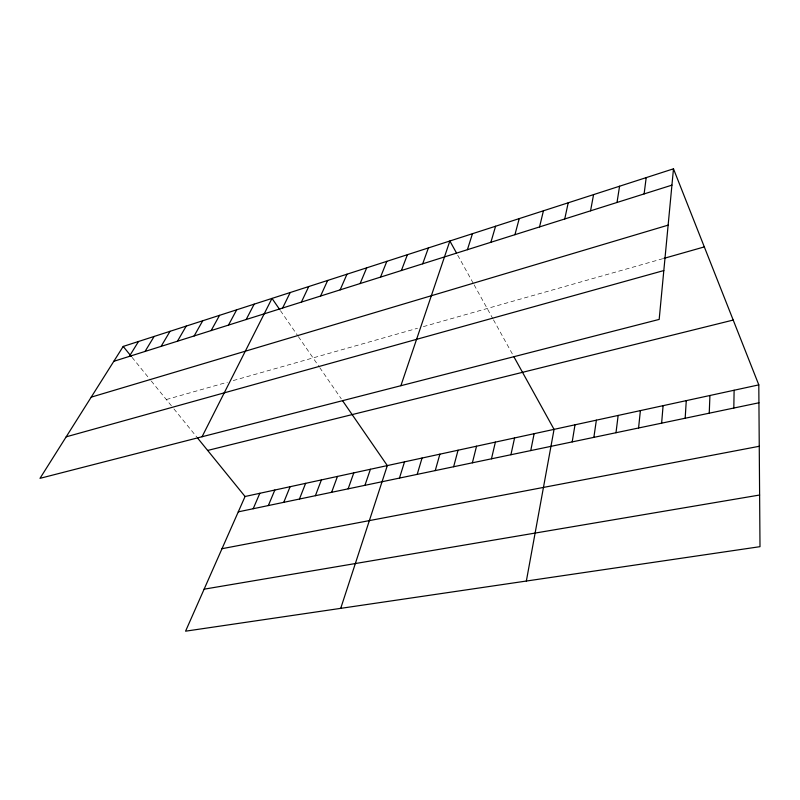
<?xml version="1.0" encoding="UTF-8"?>
<svg xmlns="http://www.w3.org/2000/svg" width="800" height="800" viewBox="0 0 800 800"><rect width="100%" height="100%" fill="white"/><g stroke="black" fill="none" stroke-linecap="round" stroke-linejoin="round"><path stroke-width="0.6" stroke-dasharray="4 3" d="M166.33 399.54L227.44 382.21M233.23 380.56L417.53 328.27M423.33 326.63L662.7 258.72M132.06 357.35L150.5 380.05M151.26 380.99L173.15 407.95M173.91 408.88L196.82 437.09M280.46 310.66L297.67 335.62M298.35 336.6L319.09 366.67M319.76 367.64L341.27 398.83M457.69 255.16L473.55 283.83M474.13 284.87L492.9 318.8M493.47 319.83L512.8 354.77"/><path stroke-width="1.2" d="M733.82 408.04L734.11 390.25M709.24 413.19L709.93 395.5M685.18 418.23L686.27 400.64M661.63 423.17L663.09 405.67M673.48 168.82L659.18 319.41L40 478.34L123.2 346.43L673.48 168.82L758.8 384.88L760 546.67L185.57 631.18L245.06 496.5L758.8 384.88M638.57 428L640.39 410.61M615.99 432.73L618.15 415.44M644.12 193.92L646.19 177.63M593.87 437.36L596.36 420.17M617.01 202.48L619.57 186.22M572.2 441.9L575 424.81M526.35 581.04L554.06 429.36L513.96 356.88M590.55 210.83L593.58 194.61M530.75 450.59L534.13 433.69M564.74 218.97L568.21 202.8M510.92 454.74L514.58 437.94M491.47 458.82L495.38 442.11M539.54 226.93L543.43 210.8M472.38 462.81L476.54 446.2M514.93 234.7L519.23 218.61M453.64 466.74L458.05 450.22M435.25 470.59L439.88 454.17M490.89 242.28L495.58 226.24M417.19 474.38L422.05 458.04M399.46 478.09L404.53 461.85M467.41 249.69L472.46 233.71M340.72 608.35L387.32 465.59L342.66 400.84M400.88 385.71L449.86 241L456.49 252.98M364.94 485.32L370.41 469.26M348.14 488.84L353.79 472.87M422.69 263.81L428.4 247.93M331.62 492.3L337.46 476.42M315.39 495.7L321.4 479.91M401.38 270.54L407.4 254.7M299.44 499.04L305.62 483.34M380.52 277.12L386.84 261.34M283.76 502.33L290.1 486.71M268.34 505.56L274.84 490.03M360.11 283.56L366.7 267.84M253.18 508.74L259.83 493.29M340.13 289.87L346.98 274.2M320.56 296.05L327.67 280.44M301.39 302.1L308.74 286.55M282.61 308.03L290.19 292.54M202.05 436.75L272 298.4L279.76 309.64M246.16 319.53L254.18 304.16M228.48 325.11L236.69 309.8M211.14 330.58L219.55 315.34M194.14 335.95L202.73 320.76M177.46 341.22L186.22 326.09M161.1 346.38L170.03 331.32M145.04 351.45L154.13 336.45M129.29 356.42L138.52 341.49M113.82 361.3L671.93 185.14M91.21 397.15L668.13 225.14M663.88 258.39L704.31 246.91M66.18 436.83L663.81 270.56M207.66 450.44L733.2 320.06M238.27 511.86L758.93 402.78M222 548.7L759.26 446.28M204.12 589.18L759.62 495.02M123.2 346.43L131.32 356.44M197.6 438.06L245.06 496.5"/></g></svg>
